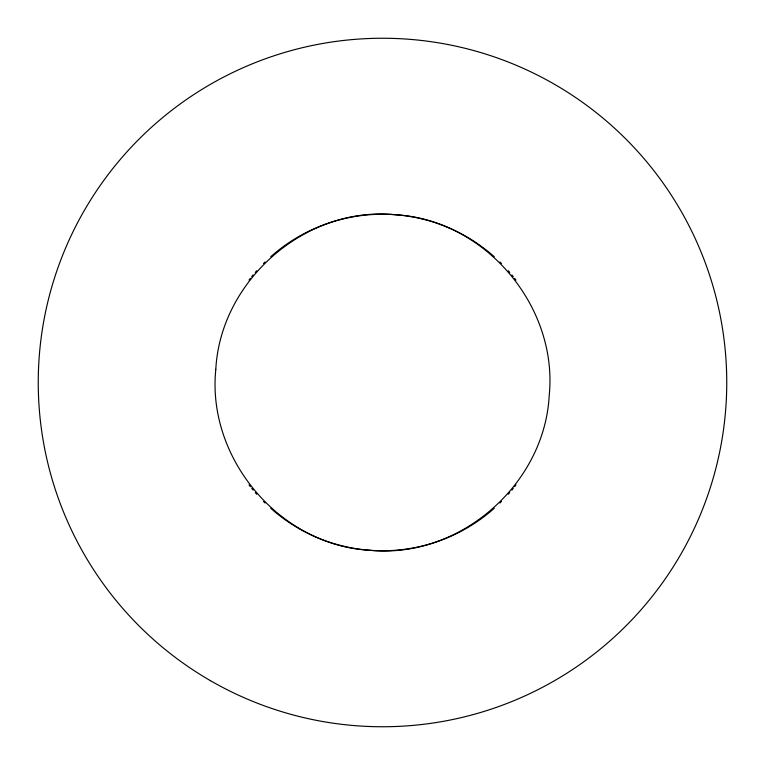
<?xml version="1.0" encoding="UTF-8"?>
<svg xmlns="http://www.w3.org/2000/svg" width="765" height="765" viewBox="0 0 765 765"><rect width="100%" height="100%" fill="white"/><g stroke="black" fill="none" stroke-linecap="round" stroke-linejoin="round"><path stroke-width="1.15" d="M515.983 484.924A168.252 168.252 0 0 1 514.635 486.664M513.258 488.386A168.252 168.252 0 0 1 511.861 490.088M509.729 492.603A168.252 168.252 0 0 1 508.276 494.267M501.477 501.477A168.252 168.252 0 0 1 499.908 503.016M494.267 508.276A168.252 168.252 0 0 1 270.733 508.276M265.092 503.016A168.252 168.252 0 0 1 263.523 501.477M256.724 494.267A168.252 168.252 0 0 1 255.271 492.603M253.139 490.088A168.252 168.252 0 0 1 251.742 488.386M250.365 486.664A168.252 168.252 0 0 1 249.017 484.924M249.017 280.076A168.252 168.252 0 0 1 250.365 278.336M251.742 276.614A168.252 168.252 0 0 1 253.139 274.912M255.271 272.397A168.252 168.252 0 0 1 256.724 270.733M263.523 263.523A168.252 168.252 0 0 1 265.092 261.984M270.733 256.724A168.252 168.252 0 0 1 494.267 256.724M499.908 261.984A168.252 168.252 0 0 1 501.477 263.523M508.276 270.733A168.252 168.252 0 0 1 509.729 272.397M511.861 274.912A168.252 168.252 0 0 1 513.258 276.614M514.635 278.336A168.252 168.252 0 0 1 515.983 280.076M215.807 369.294C206.646 458.388 279.722 545.235 369.38 550.236C458.665 559.435 544.431 485.096 549.194 395.706C558.354 306.612 485.278 219.765 395.62 214.764C306.335 205.565 220.569 279.904 215.807 369.294M210.375 680.63A344.25 344.25 0 0 0 726.75 382.5A344.25 344.25 0 0 0 210.375 84.37A344.25 344.25 0 0 0 210.375 680.63"/></g></svg>
